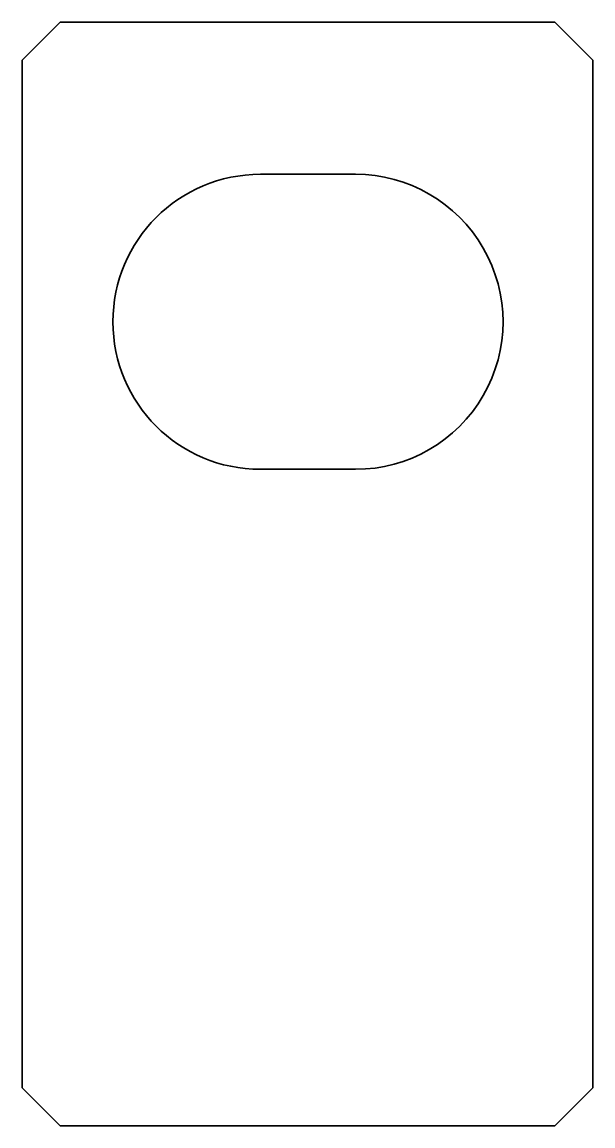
# Model space of a CAD drawing. Extents: x 135.5 to 165.5, y 72.1 to 130.1.
import ezdxf

# ---------------------------------------------------------------- set-up
doc = ezdxf.new("R2010")
doc.units = 0

msp = doc.modelspace()

# ---------------------------------------------------------------- linework, layer by layer
at = {"color": 7, "lineweight": 35, "ltscale": 0.070711}
for p, q in [((135.522919, 128.109711), (137.522919, 130.109711)), ((165.522919, 128.109711), (163.522919, 130.109711)), ((137.522919, 72.109711), (135.522919, 74.109711)), ((165.522919, 74.109711), (163.522919, 72.109711))]:
    msp.add_line(p, q, dxfattribs=at)
at = {"color": 7, "lineweight": 35}
for p, q in [((163.522919, 130.109711), (137.522919, 130.109711)), ((135.522919, 128.109711), (135.522919, 74.109711)), ((165.522919, 74.109711), (165.522919, 128.109711)), ((137.522919, 72.109711), (163.522919, 72.109711))]:
    msp.add_line(p, q, dxfattribs=at)
at = {"color": 7, "lineweight": 35, "ltscale": 0.125}
for p, q in [((153.047913, 122.109711), (148.047913, 122.109711)), ((148.047913, 106.609711), (153.047913, 106.609711))]:
    msp.add_line(p, q, dxfattribs=at)
at = {"color": 7, "lineweight": 35}
for centre, start, end in [((148.047913, 114.359711), 90.000003, 269.999997), ((153.047913, 114.359711), 269.999997, 90.000003)]:
    msp.add_arc(centre, 7.75, start, end, dxfattribs=at)

doc.saveas('drawing.dxf')
